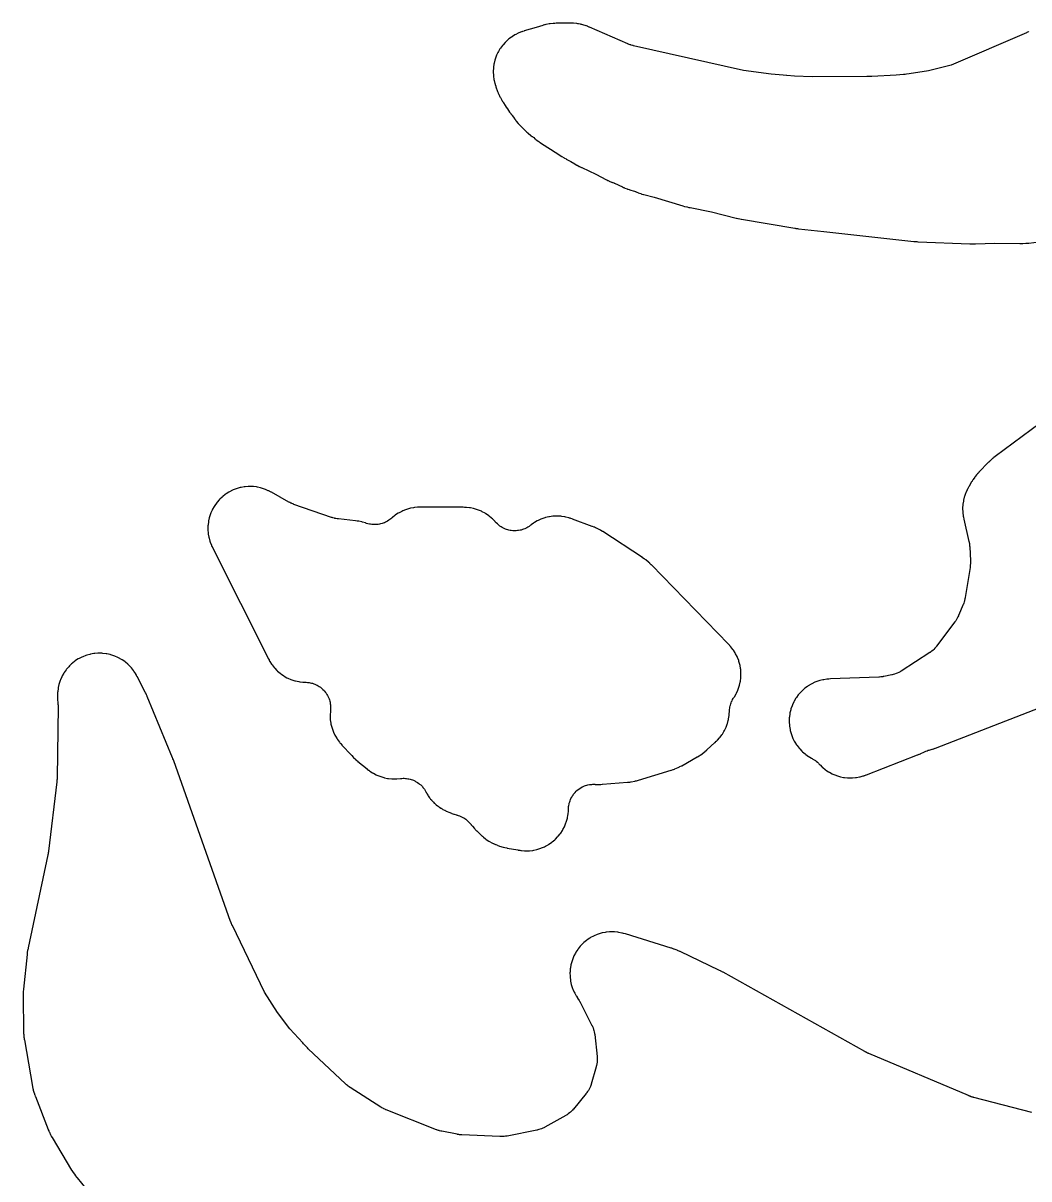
# Model space of a CAD drawing. Header units: millimetres. Extents: x 0 to 300, y 0 to 300.
# Drawn here: x 91.1 to 150.8, y 78.8 to 147.6 of the extents above; entities that cross this region are included whole.
import ezdxf

# ---------------------------------------------------------------- set-up
doc = ezdxf.new("R2010")
doc.units = ezdxf.units.MM
doc.layers.add('CUT', color=7, linetype='CONTINUOUS')

msp = doc.modelspace()

# ---------------------------------------------------------------- linework, layer by layer
at = {"layer": 'CUT'}
for points in [[(150.844, 147.0601), (150.8186, 147.047), (150.7611, 147.0184), (150.7267, 147.0022), (150.7129, 146.9961), (150.7042, 146.9922), (146.2246, 145.0545), (144.8785, 144.7318), (143.7178, 144.5381), (143.5741, 144.5234), (143.4832, 144.5142), (143.3861, 144.5043), (142.9589, 144.4607), (141.4988, 144.3898), (141.4205, 144.3893), (141.2887, 144.3885), (141.2071, 144.3881), (137.966, 144.3686), (136.9091, 144.404), (136.4507, 144.445), (136.4372, 144.4462), (136.2308, 144.4646), (135.5237, 144.5278), (133.8745, 144.7444), (127.3419, 146.2145), (127.3316, 146.2169), (127.3153, 146.2207), (127.2743, 146.2315), (127.2056, 146.2513), (127.1752, 146.2606), (127.173, 146.2613), (127.143, 146.2717), (127.0895, 146.2913), (127.0776, 146.2957), (127.039, 146.311), (127.0239, 146.3174), (127.0144, 146.3215), (124.7319, 147.3193), (124.7174, 147.3254), (124.6225, 147.364), (124.6078, 147.3697), (124.5502, 147.3914), (124.5204, 147.4017), (124.3279, 147.4627), (124.2669, 147.4786), (124.232, 147.4858), (124.2287, 147.4866), (124.1842, 147.4955), (124.0717, 147.5186), (124.0632, 147.5198), (124.0322, 147.5261), (123.9695, 147.5353), (123.7671, 147.554), (123.7355, 147.5561), (123.6736, 147.5586), (123.6577, 147.559), (123.5547, 147.5604), (123.5388, 147.5604), (122.7644, 147.5502), (122.7505, 147.5498), (122.6599, 147.5465), (122.646, 147.5459), (122.5916, 147.5426), (122.5639, 147.5403), (122.3861, 147.5214), (122.331, 147.5129), (122.1558, 147.4775), (122.1286, 147.4714), (122.0758, 147.4581), (122.0623, 147.4546), (121.975, 147.4305), (121.9616, 147.4267), (121.9544, 147.4245), (121.5556, 147.3046), (120.8512, 147.0928), (120.8392, 147.0891), (120.7615, 147.064), (120.7496, 147.06), (120.7032, 147.0439), (120.6797, 147.0351), (120.5299, 146.9761), (120.484, 146.9557), (120.3407, 146.8848), (120.2948, 146.8595), (120.1445, 146.768), (120.1215, 146.7533), (120.1103, 146.7458), (120.0863, 146.7288), (119.9355, 146.6162), (119.8902, 146.5788), (119.753, 146.4537), (119.7115, 146.4121), (119.5872, 146.2742), (119.55, 146.2287), (119.4398, 146.0793), (119.4073, 146.0304), (119.3121, 145.8709), (119.2845, 145.8191), (119.2055, 145.6511), (119.1831, 145.5968), (119.1208, 145.4219), (119.1038, 145.3657), (119.0589, 145.1855), (119.0475, 145.1279), (119.0205, 144.9442), (119.0148, 144.8857), (119.0058, 144.7003), (119.0059, 144.6415), (119.0151, 144.4561), (119.0208, 144.3976), (119.0481, 144.214), (119.0596, 144.1564), (119.1054, 143.9738), (119.1132, 143.9455), (119.1298, 143.8906), (119.1343, 143.8766), (119.1468, 143.8387), (119.1481, 143.834), (119.1518, 143.8234), (119.1642, 143.7859), (119.169, 143.772), (119.2649, 143.5038), (119.2694, 143.4915), (119.2998, 143.412), (119.3046, 143.3998), (119.324, 143.3524), (119.3344, 143.3284), (119.4045, 143.1758), (119.4284, 143.1292), (119.5116, 142.9833), (119.525, 142.9609), (119.5523, 142.9175), (119.5594, 142.9065), (119.6063, 142.8355), (119.6136, 142.8246), (119.72, 142.671), (119.7219, 142.6674), (119.7797, 142.5654), (119.7888, 142.5499), (119.8253, 142.4898), (119.8449, 142.4595), (119.9783, 142.267), (119.9997, 142.238), (120.0431, 142.1827), (120.0544, 142.1687), (120.1295, 142.0788), (120.131, 142.0771), (120.2626, 141.8869), (120.2704, 141.8759), (120.3219, 141.805), (120.3299, 141.7942), (120.3618, 141.7523), (120.3786, 141.7312), (120.4908, 141.5967), (120.5085, 141.5763), (120.5441, 141.5375), (120.5533, 141.5276), (120.6138, 141.4643), (120.6232, 141.4546), (120.9108, 141.1669), (120.9225, 141.1555), (120.9991, 141.0829), (121.0111, 141.0719), (121.0583, 141.0295), (121.083, 141.0085), (121.2475, 140.8762), (121.2697, 140.8593), (121.312, 140.8253), (121.332, 140.8099), (121.3715, 140.7808), (121.3817, 140.7734), (121.4129, 140.7514), (121.4829, 140.6905), (121.4938, 140.6812), (121.5369, 140.6455), (121.5593, 140.6278), (121.708, 140.516), (121.7313, 140.4993), (121.7775, 140.4679), (121.7895, 140.46), (121.8677, 140.4095), (121.8798, 140.4019), (122.4149, 140.0743), (122.9658, 139.7028), (122.9806, 139.6932), (123.0776, 139.6318), (123.0926, 139.6226), (123.2166, 139.5492), (123.2319, 139.5404), (123.3324, 139.4849), (123.348, 139.4766), (123.6228, 139.335), (123.8585, 139.1908), (123.875, 139.181), (123.9832, 139.1195), (124, 139.1103), (124.0428, 139.0877), (124.121, 139.0443), (124.1377, 139.0355), (124.2468, 138.9794), (124.2638, 138.971), (125.1009, 138.5737), (125.7429, 138.2431), (125.7527, 138.2381), (125.8217, 138.2042), (125.8321, 138.1992), (125.8777, 138.1778), (125.8999, 138.168), (126.0395, 138.1093), (126.0613, 138.1007), (126.0992, 138.0865), (126.1096, 138.0827), (126.1812, 138.0573), (126.1929, 138.0533), (126.2084, 138.0482), (126.6817, 137.8236), (126.6912, 137.8192), (126.7578, 137.789), (126.7677, 137.7846), (126.8117, 137.7656), (126.8331, 137.7569), (126.9673, 137.705), (126.9881, 137.6973), (127.0246, 137.6848), (127.0345, 137.6815), (127.1031, 137.6591), (127.1143, 137.6556), (127.4015, 137.5683), (127.4462, 137.5483), (127.4579, 137.5432), (127.5347, 137.5107), (127.5465, 137.5059), (127.593, 137.4873), (127.6171, 137.4784), (127.7743, 137.4234), (127.7987, 137.4155), (127.8466, 137.401), (127.8589, 137.3974), (127.9392, 137.3751), (127.9515, 137.3717), (128.5666, 137.2143), (130.2696, 136.6968), (130.2841, 136.6926), (130.3788, 136.6664), (130.3934, 136.6625), (130.5131, 136.6327), (130.5278, 136.6292), (130.6237, 136.6078), (130.6385, 136.6047), (130.6599, 136.6005), (130.6887, 136.5939), (130.7071, 136.59), (131.9861, 136.3388), (133.4537, 135.9631), (133.4659, 135.9601), (133.5455, 135.9415), (133.5578, 135.9388), (133.6583, 135.9175), (133.6706, 135.915), (133.7509, 135.8997), (133.7633, 135.8975), (136.9361, 135.3635), (136.9442, 135.3622), (137.0004, 135.3535), (137.0091, 135.3522), (137.0794, 135.3424), (137.0879, 135.3413), (137.1436, 135.3343), (137.1527, 135.3333), (138.6483, 135.1699), (144.0118, 134.5831), (144.0211, 134.5822), (144.0857, 134.5761), (144.0956, 134.5753), (144.1762, 134.5691), (144.186, 134.5684), (144.2498, 134.5646), (144.2603, 134.564), (147.3404, 134.4316), (147.3535, 134.4312), (147.4392, 134.4294), (147.4523, 134.4293), (147.5599, 134.4294), (147.573, 134.4295), (147.6586, 134.4315), (147.6718, 134.432), (147.6719, 134.432), (148.8283, 134.4839), (150.3125, 134.4574), (150.3332, 134.4573), (150.4677, 134.4596), (150.4884, 134.4603), (150.657, 134.4689), (150.6777, 134.4703), (150.8118, 134.4818), (150.8324, 134.484), (152.02, 134.6274)], [(151.5234, 123.7817), (148.8397, 121.7976), (148.8298, 121.7901), (148.766, 121.7409), (148.7563, 121.7332), (148.7186, 121.7028), (148.6996, 121.6869), (148.5784, 121.5807), (148.5601, 121.564), (148.525, 121.5306), (148.5161, 121.522), (148.4589, 121.4653), (148.4502, 121.4564), (147.8692, 120.8559), (147.8607, 120.847), (147.8064, 120.7885), (147.7981, 120.7794), (147.7661, 120.7435), (147.7502, 120.7248), (147.6502, 120.603), (147.6207, 120.5638), (147.531, 120.4342), (147.5175, 120.4137), (147.4918, 120.3731), (147.4853, 120.3626), (147.444, 120.2943), (147.4378, 120.2837), (147.2664, 119.9866), (147.2596, 119.9744), (147.216, 119.8945), (147.2094, 119.8821), (147.1843, 119.8335), (147.172, 119.8083), (147.0972, 119.6451), (147.0763, 119.5932), (147.0179, 119.426), (147.0019, 119.3723), (146.9593, 119.2004), (146.9483, 119.1455), (146.922, 118.9704), (146.9162, 118.9147), (146.9062, 118.7379), (146.9057, 118.6819), (146.9123, 118.5049), (146.917, 118.4491), (146.9404, 118.2711), (146.9446, 118.2434), (146.9543, 118.1896), (146.9569, 118.1758), (146.9751, 118.0866), (146.978, 118.0729), (147.2802, 116.7459), (147.2823, 116.7364), (147.2856, 116.7212), (147.2931, 116.6828), (147.3042, 116.6177), (147.3087, 116.5886), (147.309, 116.5866), (147.3125, 116.5574), (147.3194, 116.4917), (147.3226, 116.4527), (147.3235, 116.4372), (147.3241, 116.4274), (147.3662, 115.5833), (147.3667, 115.5715), (147.3674, 115.553), (147.3679, 115.506), (147.3667, 115.4269), (147.3654, 115.3917), (147.3653, 115.3893), (147.3627, 115.3541), (147.3553, 115.2753), (147.3497, 115.2287), (147.347, 115.2103), (147.3452, 115.1987), (147.0605, 113.4211), (147.0582, 113.4077), (147.0545, 113.3864), (147.0435, 113.3331), (147.0221, 113.2436), (147.0117, 113.2041), (147.0109, 113.2014), (146.9987, 113.1624), (146.9693, 113.0753), (146.9503, 113.0241), (146.9422, 113.0042), (146.937, 112.9916), (146.6647, 112.3498), (146.6593, 112.3372), (146.6505, 112.3175), (146.6269, 112.2682), (146.5846, 112.1864), (146.565, 112.1504), (146.5636, 112.148), (146.5424, 112.113), (146.4928, 112.0353), (146.462, 111.9902), (146.4493, 111.9727), (146.4412, 111.9618), (145.3536, 110.5134), (145.3477, 110.5055), (145.3439, 110.5007), (145.3085, 110.4574), (145.2553, 110.3965), (145.1913, 110.3302), (145.1464, 110.2883), (145.0759, 110.229), (145.0115, 110.1802), (144.9659, 110.1477), (144.9608, 110.1444), (144.9525, 110.1389), (143.2508, 109.0352), (143.2418, 109.0294), (143.2362, 109.0259), (143.1838, 108.9952), (143.1066, 108.9534), (143.016, 108.9108), (142.9543, 108.8858), (142.8596, 108.8535), (142.7751, 108.8298), (142.716, 108.8154), (142.7096, 108.814), (142.6991, 108.8119), (142.2161, 108.7171), (142.2091, 108.7157), (142.1929, 108.7127), (142.1859, 108.7114), (142.1838, 108.711), (142.1563, 108.7065), (142.0922, 108.697), (142.0699, 108.6941), (142.0359, 108.6907), (141.9553, 108.6844), (141.9205, 108.6824), (139.0569, 108.5712), (139.042, 108.5705), (138.9451, 108.5643), (138.9302, 108.5631), (138.872, 108.558), (138.8422, 108.5546), (138.6522, 108.5281), (138.5935, 108.5169), (138.4096, 108.4722), (138.3522, 108.4552), (138.1737, 108.3925), (138.1184, 108.3698), (137.947, 108.2896), (137.8941, 108.2616), (137.7316, 108.1647), (137.6818, 108.1315), (137.5298, 108.0189), (137.4835, 107.981), (137.3435, 107.8538), (137.3012, 107.8114), (137.1745, 107.6709), (137.1367, 107.6245), (137.0246, 107.4721), (136.9916, 107.4222), (136.8953, 107.2593), (136.8674, 107.2064), (136.7878, 107.0348), (136.7654, 106.9793), (136.7032, 106.8006), (136.6864, 106.7432), (136.6424, 106.5592), (136.6314, 106.5003), (136.6059, 106.3129), (136.6008, 106.2533), (136.5941, 106.0642), (136.595, 106.0043), (136.6072, 105.8155), (136.614, 105.7561), (136.6449, 105.5694), (136.6576, 105.511), (136.707, 105.3283), (136.7255, 105.2714), (136.7928, 105.0946), (136.8169, 105.0398), (136.9015, 104.8706), (136.9309, 104.8185), (137.0319, 104.6585), (137.0664, 104.6096), (137.1828, 104.4605), (137.222, 104.4152), (137.3527, 104.2785), (137.3962, 104.2373), (137.5399, 104.1143), (137.5873, 104.0777), (137.7447, 103.9681), (137.7696, 103.9516), (137.8192, 103.9206), (137.832, 103.9129), (137.9158, 103.8634), (137.9287, 103.856), (137.9666, 103.8349), (138.0061, 103.8115), (138.0775, 103.7668), (138.1528, 103.714), (138.2011, 103.6764), (138.2707, 103.6163), (138.3315, 103.558), (138.3639, 103.5254), (138.4119, 103.4744), (138.4306, 103.4555), (138.5538, 103.3357), (138.5951, 103.2992), (138.7372, 103.1845), (138.7833, 103.1508), (138.9341, 103.0512), (138.9833, 103.022), (139.1429, 102.9372), (139.1946, 102.9129), (139.3616, 102.8436), (139.4154, 102.8243), (139.5881, 102.7713), (139.6435, 102.7571), (139.8206, 102.7208), (139.8771, 102.712), (140.0568, 102.6927), (140.1138, 102.6893), (140.2945, 102.6872), (140.3517, 102.6892), (140.5318, 102.7043), (140.5884, 102.7118), (140.7663, 102.744), (140.822, 102.7568), (140.9984, 102.8064), (141.0257, 102.8148), (141.0787, 102.8325), (141.0922, 102.8371), (141.1796, 102.8686), (141.193, 102.8736), (144.2302, 104.0499), (144.2438, 104.0553), (144.3313, 104.0917), (144.3447, 104.0974), (144.3967, 104.1206), (144.4231, 104.133), (144.5955, 104.2199), (144.6352, 104.2387), (144.7086, 104.2713), (144.7904, 104.303), (144.8666, 104.3283), (144.9086, 104.3411), (145.0917, 104.3921), (145.1197, 104.4006), (145.1741, 104.4187), (145.1879, 104.4235), (145.2776, 104.4557), (145.2914, 104.4608), (153.9138, 107.8001)], [(151.0207, 82.7886), (147.5759, 83.6865), (147.5602, 83.6907), (147.5236, 83.701), (147.508, 83.7055), (147.489, 83.7112), (147.4734, 83.716), (147.4372, 83.7276), (147.4218, 83.7327), (147.397, 83.7411), (147.3816, 83.7465), (147.3459, 83.7593), (147.3306, 83.765), (147.312, 83.772), (147.2969, 83.778), (147.2616, 83.7921), (147.2466, 83.7983), (141.3334, 86.2962), (141.3219, 86.3012), (141.2953, 86.3128), (141.2839, 86.3179), (141.2701, 86.3242), (141.2588, 86.3295), (141.2325, 86.3419), (141.2212, 86.3473), (141.2032, 86.3561), (141.192, 86.3617), (141.1661, 86.3748), (141.155, 86.3806), (141.1415, 86.3876), (141.1305, 86.3935), (141.105, 86.4073), (141.094, 86.4133), (132.6685, 91.1317), (132.6606, 91.1361), (132.6053, 91.1659), (132.5968, 91.1704), (132.5273, 91.2065), (132.5189, 91.2108), (132.4636, 91.2385), (132.4545, 91.2429), (130.1079, 92.3666), (130.0878, 92.3758), (129.9563, 92.4329), (129.9359, 92.4414), (129.7684, 92.5069), (129.7477, 92.5146), (129.6124, 92.5619), (129.5914, 92.5688), (126.8615, 93.4116), (126.8472, 93.4158), (126.7539, 93.4421), (126.7395, 93.4459), (126.6831, 93.4603), (126.6541, 93.467), (126.4668, 93.5049), (126.4079, 93.5139), (126.2204, 93.5328), (126.1609, 93.5358), (125.9725, 93.5361), (125.9129, 93.5332), (125.7254, 93.5147), (125.6664, 93.506), (125.4817, 93.469), (125.4239, 93.4544), (125.2437, 93.3993), (125.1876, 93.379), (125.0138, 93.3063), (124.96, 93.2806), (124.7942, 93.191), (124.7433, 93.1601), (124.5872, 93.0544), (124.5396, 93.0186), (124.3948, 92.898), (124.3509, 92.8577), (124.2188, 92.7233), (124.1792, 92.6788), (124.061, 92.532), (124.026, 92.4837), (123.923, 92.3259), (123.893, 92.2745), (123.8062, 92.1072), (123.7814, 92.053), (123.7116, 91.878), (123.6923, 91.8216), (123.6402, 91.6405), (123.6266, 91.5825), (123.5927, 91.3971), (123.5849, 91.338), (123.5696, 91.1502), (123.5677, 91.0906), (123.5711, 90.9022), (123.5752, 90.8428), (123.5973, 90.6556), (123.6072, 90.5968), (123.6477, 90.4128), (123.6634, 90.3553), (123.722, 90.1762), (123.7433, 90.1206), (123.8194, 89.9482), (123.8462, 89.8949), (123.9403, 89.7286), (123.9556, 89.7031), (124.0089, 89.619), (124.01, 89.6172), (124.018, 89.6047), (124.0192, 89.6027), (124.0579, 89.5427), (124.0754, 89.5144), (124.1132, 89.4506), (124.1346, 89.4125), (124.141, 89.4005), (124.1458, 89.3912), (124.8733, 87.977), (124.878, 87.9677), (124.8808, 87.962), (124.9055, 87.9084), (124.9384, 87.8299), (124.9712, 87.7386), (124.9897, 87.6766), (125.0124, 87.5823), (125.0278, 87.4986), (125.0366, 87.4403), (125.0373, 87.4339), (125.0385, 87.4235), (125.1763, 86.1155), (125.1774, 86.1047), (125.178, 86.0981), (125.1816, 86.0367), (125.1838, 85.9481), (125.1806, 85.847), (125.1747, 85.7799), (125.1602, 85.6798), (125.1426, 85.593), (125.1283, 85.5332), (125.1266, 85.5268), (125.1236, 85.5163), (124.8256, 84.4825), (124.8224, 84.4715), (124.8185, 84.4588), (124.8022, 84.4097), (124.7782, 84.3442), (124.7472, 84.27), (124.7244, 84.2216), (124.6869, 84.1505), (124.6599, 84.1043), (124.6162, 84.0368), (124.5757, 83.9799), (124.5445, 83.9387), (124.5362, 83.9283), (124.529, 83.9194), (123.7696, 82.9977), (123.7629, 82.9897), (123.7587, 82.9848), (123.7192, 82.9409), (123.6601, 82.8795), (123.5889, 82.8132), (123.5393, 82.7716), (123.4614, 82.7134), (123.3905, 82.6661), (123.3403, 82.635), (123.3347, 82.6318), (123.3257, 82.6266), (122.0782, 81.9273), (122.0679, 81.9216), (122.0516, 81.9127), (122.0096, 81.8913), (121.955, 81.8653), (121.8791, 81.8332), (121.8028, 81.805), (121.7242, 81.78), (121.6659, 81.7644), (121.62, 81.7533), (121.6018, 81.7495), (121.5903, 81.7471), (119.8329, 81.3968), (119.8195, 81.3942), (119.7984, 81.3904), (119.7447, 81.3822), (119.6538, 81.3711), (119.6132, 81.3671), (119.6105, 81.3669), (119.5698, 81.3647), (119.4782, 81.3619), (119.4239, 81.3618), (119.4025, 81.3625), (119.3889, 81.363), (117.1492, 81.4633), (117.1422, 81.4636), (117.1259, 81.4645), (117.1189, 81.4649), (117.1167, 81.465), (117.0893, 81.4671), (117.0253, 81.4729), (117.0032, 81.4753), (116.9696, 81.48), (116.8908, 81.4927), (116.8569, 81.4988), (115.9508, 81.6807), (115.9409, 81.6827), (115.9253, 81.686), (115.8863, 81.6952), (115.8211, 81.7121), (115.7922, 81.7202), (115.7902, 81.7208), (115.7615, 81.7297), (115.6975, 81.751), (115.6599, 81.7644), (115.6451, 81.7701), (115.6358, 81.7737), (112.6382, 82.9572), (112.6282, 82.9612), (112.6124, 82.9677), (112.5729, 82.9849), (112.507, 83.0157), (112.4779, 83.0298), (112.4759, 83.0309), (112.4474, 83.0461), (112.3838, 83.0814), (112.3467, 83.1033), (112.3322, 83.1123), (112.323, 83.118), (110.5014, 84.2797), (110.4925, 84.2854), (110.4786, 84.2945), (110.4439, 84.3183), (110.3864, 84.3599), (110.3612, 84.3789), (110.3594, 84.3802), (110.3348, 84.4001), (110.2804, 84.4456), (110.2487, 84.4733), (110.2365, 84.4846), (110.2287, 84.4918), (108.0073, 86.5809), (107.96, 86.6326), (107.7273, 86.8867), (107.6821, 86.9361), (106.9198, 87.7689), (106.1928, 88.7366), (105.4198, 89.9498), (103.5016, 93.9072), (103.4962, 93.9185), (103.4839, 93.945), (103.4787, 93.9563), (103.4724, 93.9702), (103.4673, 93.9817), (103.4557, 94.0084), (103.4508, 94.0199), (103.4431, 94.0385), (103.4383, 94.0501), (103.4274, 94.0772), (103.4229, 94.0888), (103.4174, 94.103), (103.413, 94.1147), (103.4028, 94.1421), (103.3986, 94.1538), (100.0183, 103.7034), (100.0158, 103.7104), (99.9979, 103.7591), (99.9951, 103.7666), (99.9719, 103.8271), (99.969, 103.8344), (99.9501, 103.8819), (99.947, 103.8896), (98.4358, 107.5344), (98.431, 107.5455), (98.3994, 107.6176), (98.3945, 107.6287), (98.353, 107.7183), (98.3478, 107.7293), (98.3133, 107.8), (98.3079, 107.8108), (97.8578, 108.6887), (97.8509, 108.7017), (97.8053, 108.7855), (97.7982, 108.7983), (97.7695, 108.848), (97.7542, 108.8731), (97.6524, 109.0313), (97.6183, 109.0791), (97.5031, 109.2246), (97.4644, 109.2688), (97.3356, 109.4024), (97.2928, 109.4426), (97.1515, 109.563), (97.105, 109.5988), (96.9526, 109.7047), (96.9028, 109.7359), (96.7408, 109.8264), (96.6882, 109.8525), (96.5181, 109.9268), (96.4632, 109.9477), (96.2866, 110.005), (96.23, 110.0203), (96.0487, 110.0601), (95.9908, 110.0699), (95.8065, 110.0918), (95.7479, 110.0958), (95.5623, 110.0996), (95.5036, 110.0979), (95.3186, 110.0835), (95.2603, 110.0761), (95.0776, 110.0436), (95.0203, 110.0306), (94.8416, 109.9804), (94.7859, 109.9618), (94.613, 109.8945), (94.5594, 109.8705), (94.3938, 109.7866), (94.3428, 109.7575), (94.1863, 109.6578), (94.1383, 109.6239), (93.9923, 109.5093), (93.9479, 109.4709), (93.8137, 109.3426), (93.7733, 109.3), (93.6523, 109.1593), (93.6163, 109.1129), (93.5097, 108.961), (93.4783, 108.9113), (93.387, 108.7497), (93.3607, 108.6973), (93.2856, 108.5275), (93.2645, 108.4727), (93.2064, 108.2964), (93.1908, 108.2398), (93.1502, 108.0587), (93.1402, 108.0009), (93.1175, 107.8166), (93.1131, 107.7581), (93.1085, 107.57), (93.1085, 107.5406), (93.1099, 107.4833), (93.1104, 107.4686), (93.115, 107.3733), (93.1159, 107.3586), (93.1316, 107.1447), (93.1323, 107.135), (93.1337, 107.1124), (93.1342, 107.1027), (93.1348, 107.0909), (93.1353, 107.0812), (93.1362, 107.0586), (93.1366, 107.0489), (93.137, 107.0332), (93.1373, 107.0235), (93.1377, 107.0009), (93.1378, 106.9912), (93.1379, 106.9793), (93.138, 106.9696), (93.1379, 106.947), (93.1378, 106.9373), (93.0823, 102.7058), (93.0821, 102.6938), (93.0814, 102.6659), (93.081, 102.6539), (93.0804, 102.6393), (93.0798, 102.6273), (93.0784, 102.5994), (93.0776, 102.5874), (93.0764, 102.5681), (93.0755, 102.5562), (93.0733, 102.5283), (93.0722, 102.5164), (93.0709, 102.5018), (93.0697, 102.4899), (93.0667, 102.4621), (93.0654, 102.4502), (92.5703, 98.3309), (92.569, 98.3208), (92.5659, 98.2975), (92.5645, 98.2875), (92.5628, 98.2753), (92.5613, 98.2653), (92.5577, 98.242), (92.5561, 98.232), (92.5534, 98.2159), (92.5517, 98.2059), (92.5476, 98.1827), (92.5458, 98.1728), (92.5435, 98.1607), (92.5416, 98.1508), (92.5369, 98.1277), (92.5349, 98.1178), (91.3577, 92.5789), (91.3546, 92.5632), (91.3356, 92.4604), (91.3329, 92.4446), (91.3126, 92.3151), (91.3103, 92.2992), (91.2969, 92.1956), (91.295, 92.1796), (91.0836, 90.1194), (91.0821, 90.1024), (91.0739, 89.9912), (91.0729, 89.9741), (91.0666, 89.8344), (91.0661, 89.8172), (91.0642, 89.7058), (91.0642, 89.6886), (91.0891, 87.6251), (91.0894, 87.613), (91.0919, 87.534), (91.0925, 87.5218), (91.095, 87.4744), (91.0967, 87.4501), (91.1114, 87.2928), (91.1142, 87.2686), (91.1205, 87.2215), (91.1223, 87.2095), (91.1344, 87.1314), (91.1364, 87.1194), (91.6254, 84.3405), (91.6282, 84.3259), (91.6472, 84.2316), (91.6503, 84.2171), (91.6631, 84.1607), (91.6704, 84.1319), (91.7223, 83.9466), (91.731, 83.9183), (91.7493, 83.8634), (91.7542, 83.8494), (91.787, 83.7589), (91.7922, 83.745), (92.5568, 81.7839), (92.5614, 81.7724), (92.5924, 81.6976), (92.5972, 81.6862), (92.6168, 81.6416), (92.6272, 81.619), (92.6983, 81.4737), (92.7097, 81.4516), (92.7328, 81.4088), (92.7389, 81.3979), (92.7789, 81.3276), (92.7851, 81.3168), (93.9488, 79.3655), (93.9604, 79.3468), (94.0383, 79.2265), (94.0506, 79.2083), (94.1537, 79.0611), (94.1667, 79.0433), (94.2531, 78.9291), (94.2668, 78.9117), (95.823, 77.0058)]]:
    msp.add_lwpolyline(points, dxfattribs=at)
msp.add_lwpolyline([(102.1023, 116.9993), (102.1152, 116.942), (102.1648, 116.7628), (102.1832, 116.707), (102.251, 116.5312), (102.2622, 116.5041), (102.2855, 116.4516), (102.2916, 116.4382), (102.3324, 116.3518), (102.3389, 116.3386), (105.6283, 109.799), (105.6351, 109.7859), (105.6805, 109.7011), (105.6876, 109.6881), (105.7161, 109.6378), (105.7313, 109.6124), (105.8328, 109.4522), (105.8669, 109.4038), (105.9821, 109.2564), (106.0208, 109.2116), (106.15, 109.0763), (106.1929, 109.0356), (106.3348, 108.9136), (106.3815, 108.8773), (106.5347, 108.7699), (106.5848, 108.7384), (106.7478, 108.6466), (106.8008, 108.6201), (106.972, 108.5449), (107.0273, 108.5238), (107.2052, 108.4657), (107.2623, 108.4502), (107.445, 108.4099), (107.5034, 108.4001), (107.6891, 108.3781), (107.7482, 108.374), (107.847, 108.3721), (107.891, 108.3701), (107.9715, 108.3646), (108.059, 108.3543), (108.1169, 108.3446), (108.203, 108.3258), (108.2596, 108.3105), (108.3434, 108.2833), (108.3983, 108.2625), (108.4791, 108.2273), (108.5316, 108.2012), (108.6086, 108.1583), (108.6583, 108.1272), (108.7307, 108.0769), (108.7772, 108.0411), (108.8443, 107.984), (108.8871, 107.9439), (108.9483, 107.8805), (108.9869, 107.8363), (109.0416, 107.7672), (109.0757, 107.7195), (109.1234, 107.6454), (109.1527, 107.5946), (109.1929, 107.5162), (109.2171, 107.4627), (109.2494, 107.3807), (109.2683, 107.3252), (109.2924, 107.2404), (109.3057, 107.1833), (109.3215, 107.0966), (109.3292, 107.0384), (109.3364, 106.9506), (109.3383, 106.892), (109.3369, 106.8039), (109.3317, 106.7233), (109.3277, 106.6794), (109.3267, 106.6702), (109.324, 106.64), (109.3117, 106.4459), (109.3109, 106.3853), (109.3181, 106.1936), (109.3235, 106.1332), (109.35, 105.9432), (109.3615, 105.8836), (109.4071, 105.6973), (109.4245, 105.6392), (109.4886, 105.4585), (109.5118, 105.4024), (109.5939, 105.2291), (109.6226, 105.1756), (109.7218, 105.0115), (109.7558, 104.9612), (109.8727, 104.8058), (109.8915, 104.782), (109.9295, 104.7365), (109.9393, 104.725), (110.0044, 104.6509), (110.0146, 104.6396), (110.5775, 104.0303), (110.5922, 104.015), (110.6895, 103.9169), (110.7048, 103.902), (110.8311, 103.7834), (110.8469, 103.7691), (110.9509, 103.6781), (110.9672, 103.6644), (111.5085, 103.2239), (111.5198, 103.2149), (111.5945, 103.1571), (111.6061, 103.1483), (111.6517, 103.1147), (111.6755, 103.098), (111.8306, 102.9951), (111.8805, 102.9653), (112.0425, 102.879), (112.095, 102.8542), (112.2646, 102.7839), (112.3193, 102.7643), (112.4949, 102.7108), (112.5512, 102.6966), (112.7312, 102.6603), (112.7886, 102.6516), (112.9713, 102.6329), (113.0293, 102.6298), (113.2129, 102.6288), (113.2709, 102.6313), (113.491, 102.6515), (113.5694, 102.6587), (113.6547, 102.6626), (113.7116, 102.6624), (113.7968, 102.6582), (113.8534, 102.6527), (113.9379, 102.6403), (113.9937, 102.6295), (114.0766, 102.6092), (114.1311, 102.5931), (114.2117, 102.5651), (114.2645, 102.5439), (114.3421, 102.5083), (114.3926, 102.4822), (114.4665, 102.4395), (114.5143, 102.4087), (114.5838, 102.3592), (114.6284, 102.324), (114.6929, 102.2681), (114.7341, 102.2289), (114.793, 102.1671), (114.8302, 102.1242), (114.883, 102.0571), (114.916, 102.0108), (114.9622, 101.939), (114.99, 101.891), (114.9956, 101.8787), (115.0221, 101.8275), (115.0508, 101.7779), (115.0546, 101.7705), (115.0846, 101.7189), (115.0877, 101.7141), (115.1134, 101.6697), (115.1447, 101.6213), (115.1818, 101.5694), (115.1875, 101.5606), (115.2225, 101.5122), (115.2243, 101.51), (115.2508, 101.473), (115.2865, 101.4278), (115.3329, 101.3747), (115.3407, 101.365), (115.3799, 101.3208), (115.4063, 101.2905), (115.4463, 101.2489), (115.5025, 101.1957), (115.5125, 101.1855), (115.545, 101.1556), (115.5787, 101.1236), (115.6225, 101.0861), (115.6893, 101.0341), (115.7013, 101.0241), (115.7288, 101.0033), (115.7663, 100.9741), (115.8135, 100.9409), (115.8913, 100.8916), (115.9052, 100.8822), (115.9285, 100.868), (115.9674, 100.8433), (116.0175, 100.8148), (116.107, 100.7695), (116.1222, 100.7612), (116.1413, 100.7521), (116.1824, 100.7313), (116.2084, 100.7189), (116.2598, 100.6958), (116.273, 100.6901), (116.3594, 100.6539), (116.3728, 100.6485), (116.53, 100.5869), (116.548, 100.5803), (116.6653, 100.5386), (116.6834, 100.5325), (116.8321, 100.485), (116.8505, 100.4795), (116.8768, 100.472), (116.9179, 100.4592), (116.9927, 100.434), (117.0728, 100.4027), (117.1251, 100.3793), (117.2019, 100.3404), (117.2517, 100.3121), (117.3245, 100.2661), (117.3714, 100.2332), (117.4394, 100.1804), (117.4829, 100.1432), (117.5456, 100.0842), (117.5853, 100.0429), (117.6421, 99.9782), (117.6879, 99.9205), (117.7011, 99.903), (117.7129, 99.887), (117.7135, 99.8862), (117.7226, 99.8745), (117.7364, 99.8553), (117.7705, 99.8123), (117.8858, 99.6795), (117.9043, 99.6592), (117.9413, 99.6204), (117.9509, 99.6105), (118.0139, 99.5474), (118.0237, 99.5378), (118.0297, 99.532), (118.2768, 99.2953), (118.2865, 99.2862), (118.3501, 99.2279), (118.36, 99.219), (118.3991, 99.1848), (118.4194, 99.1677), (118.5524, 99.0612), (118.5953, 99.0298), (118.7353, 98.9368), (118.7808, 98.9094), (118.9304, 98.828), (118.9541, 98.8158), (119.0007, 98.793), (119.0127, 98.7873), (119.0912, 98.7512), (119.1033, 98.7458), (119.1456, 98.7274), (119.1614, 98.7208), (119.2648, 98.6794), (119.2808, 98.6733), (119.3435, 98.6502), (119.376, 98.6393), (119.5889, 98.5745), (119.6219, 98.5655), (119.6869, 98.5497), (119.7036, 98.5459), (119.8125, 98.5227), (119.8293, 98.5194), (120.4685, 98.4024), (120.483, 98.3999), (120.5773, 98.385), (120.5918, 98.3829), (120.6487, 98.3753), (120.6779, 98.3722), (120.8655, 98.3565), (120.9242, 98.3545), (121.1099, 98.3573), (121.1685, 98.361), (121.353, 98.3819), (121.411, 98.3913), (121.5926, 98.4302), (121.6494, 98.4452), (121.8263, 98.5016), (121.8813, 98.5222), (122.0519, 98.5956), (122.1046, 98.6215), (122.2672, 98.7112), (122.3172, 98.7421), (122.4702, 98.8473), (122.5169, 98.8829), (122.6589, 99.0026), (122.7019, 99.0426), (122.8315, 99.1756), (122.8704, 99.2196), (122.9864, 99.3646), (123.0208, 99.4122), (123.122, 99.5679), (123.1516, 99.6187), (123.2372, 99.7835), (123.2616, 99.8369), (123.3307, 100.0093), (123.3498, 100.0648), (123.4016, 100.2431), (123.4152, 100.3003), (123.4494, 100.4828), (123.4573, 100.541), (123.4735, 100.726), (123.4736, 100.7268), (123.4758, 100.7709), (123.4759, 100.7804), (123.476, 100.782), (123.4765, 100.816), (123.4796, 100.8971), (123.4873, 100.9855), (123.4954, 101.0439), (123.5118, 101.1311), (123.5256, 101.1885), (123.5505, 101.2736), (123.5698, 101.3293), (123.603, 101.4115), (123.6277, 101.4651), (123.6688, 101.5437), (123.6987, 101.5946), (123.7474, 101.6687), (123.7821, 101.7164), (123.8378, 101.7854), (123.8771, 101.8295), (123.9393, 101.8927), (123.9827, 101.9326), (124.0509, 101.9894), (124.098, 102.0249), (124.1714, 102.0747), (124.2218, 102.1053), (124.2997, 102.1477), (124.3529, 102.1732), (124.4346, 102.2077), (124.4901, 102.2279), (124.5748, 102.2541), (124.6319, 102.2688), (124.7188, 102.2865), (124.7772, 102.2955), (124.8653, 102.3046), (124.9243, 102.3078), (125.0129, 102.3082), (125.0701, 102.3057), (125.0739, 102.3055), (125.1186, 102.3038), (125.1372, 102.3034), (125.3099, 102.3021), (125.3359, 102.3025), (125.3867, 102.3043), (125.3997, 102.3049), (125.4841, 102.3098), (125.4971, 102.3107), (126.9804, 102.4288), (126.9967, 102.4303), (127.102, 102.4416), (127.1182, 102.4436), (127.1813, 102.4521), (127.2135, 102.4573), (127.4215, 102.4969), (127.4534, 102.5039), (127.5152, 102.5192), (127.5309, 102.5233), (127.6331, 102.5515), (127.6488, 102.5561), (129.5861, 103.1488), (129.6015, 103.1537), (129.7012, 103.1872), (129.7164, 103.1925), (129.7757, 103.2142), (129.8057, 103.2261), (129.9988, 103.3088), (130.0282, 103.3223), (130.0848, 103.3503), (130.0992, 103.3576), (130.1921, 103.4067), (130.2063, 103.4144), (131.1304, 103.9344), (131.1452, 103.9429), (131.2403, 104.0001), (131.2548, 104.0091), (131.3109, 104.045), (131.3391, 104.0642), (131.5188, 104.1943), (131.5459, 104.2151), (131.5976, 104.2571), (131.6107, 104.2681), (131.6947, 104.3406), (131.7075, 104.3519), (132.1865, 104.7895), (132.1968, 104.7991), (132.2627, 104.8622), (132.2728, 104.8721), (132.3115, 104.9109), (132.3309, 104.9313), (132.4519, 105.0647), (132.4877, 105.108), (132.5942, 105.2502), (132.6258, 105.2966), (132.7186, 105.4481), (132.7457, 105.4974), (132.8239, 105.6569), (132.8462, 105.7084), (132.9092, 105.8746), (132.9266, 105.928), (132.9737, 106.0993), (132.9861, 106.1541), (133.017, 106.329), (133.0242, 106.3847), (133.0388, 106.5643), (133.0404, 106.5923), (133.0419, 106.6363), (133.0442, 106.677), (133.0501, 106.7514), (133.0603, 106.8322), (133.0695, 106.8856), (133.0869, 106.9652), (133.1008, 107.0176), (133.1254, 107.0952), (133.144, 107.1461), (133.1755, 107.2212), (133.1986, 107.2703), (133.2367, 107.3422), (133.2746, 107.4065), (133.2961, 107.4411), (133.326, 107.4872), (133.3418, 107.5128), (133.4387, 107.6791), (133.4663, 107.7324), (133.5446, 107.9045), (133.5667, 107.9602), (133.6276, 108.1395), (133.644, 108.1971), (133.6867, 108.3815), (133.6973, 108.4405), (133.7214, 108.6283), (133.7261, 108.688), (133.7313, 108.8773), (133.73, 108.9372), (133.7164, 109.126), (133.7091, 109.1855), (133.6767, 109.372), (133.6635, 109.4305), (133.6127, 109.6129), (133.5937, 109.6697), (133.525, 109.8461), (133.5004, 109.9008), (133.4144, 110.0694), (133.3846, 110.1214), (133.2822, 110.2806), (133.2473, 110.3293), (133.1279, 110.4797), (133.1087, 110.5027), (133.0701, 110.5466), (133.0601, 110.5577), (132.994, 110.6292), (132.9837, 110.6401), (128.4066, 115.3495), (128.3949, 115.3613), (128.3176, 115.4365), (128.3055, 115.4479), (128.2579, 115.4918), (128.2328, 115.5136), (128.0664, 115.6507), (128.0402, 115.6711), (127.988, 115.7094), (127.9745, 115.7191), (127.8858, 115.7805), (127.872, 115.7898), (125.515, 117.3283), (125.5008, 117.3373), (125.4076, 117.3945), (125.3932, 117.4031), (125.3363, 117.4358), (125.3067, 117.4517), (125.1116, 117.5499), (125.0811, 117.5642), (125.021, 117.5903), (125.0055, 117.5968), (124.904, 117.6376), (124.8884, 117.6436), (123.7091, 118.0795), (123.6953, 118.0844), (123.6053, 118.1152), (123.5914, 118.1198), (123.5369, 118.137), (123.5088, 118.1451), (123.3273, 118.1927), (123.27, 118.2048), (123.0873, 118.234), (123.0291, 118.2405), (122.8444, 118.2518), (122.7858, 118.2525), (122.6009, 118.2458), (122.5426, 118.2408), (122.3592, 118.2161), (122.3016, 118.2055), (122.1215, 118.163), (122.0652, 118.1468), (121.8901, 118.087), (121.8357, 118.0654), (121.6673, 117.9888), (121.6152, 117.962), (121.455, 117.8694), (121.4058, 117.8376), (121.2533, 117.7283), (121.241, 117.7192), (121.1983, 117.687), (121.1334, 117.6404), (121.0598, 117.5929), (121.0093, 117.5637), (120.9315, 117.5236), (120.8784, 117.4994), (120.797, 117.467), (120.7418, 117.4481), (120.6577, 117.4238), (120.6009, 117.4104), (120.5148, 117.3944), (120.457, 117.3865), (120.3697, 117.379), (120.3115, 117.3768), (120.2239, 117.3777), (120.1657, 117.3812), (120.0786, 117.3907), (120.021, 117.3998), (119.9352, 117.4177), (119.8788, 117.4324), (119.7952, 117.4585), (119.7404, 117.4786), (119.6598, 117.5128), (119.6072, 117.5381), (119.5303, 117.5799), (119.4805, 117.6102), (119.4079, 117.6593), (119.3613, 117.6944), (119.2939, 117.7503), (119.2509, 117.7897), (119.1892, 117.8519), (119.1288, 117.9191), (119.1132, 117.9369), (119.088, 117.9639), (118.956, 118.0969), (118.9125, 118.1367), (118.769, 118.2554), (118.7218, 118.2906), (118.5673, 118.3947), (118.5168, 118.4252), (118.3529, 118.5135), (118.2997, 118.5389), (118.1279, 118.6108), (118.0725, 118.6309), (117.8944, 118.6855), (117.8373, 118.7001), (117.6547, 118.737), (117.5965, 118.7459), (117.4086, 118.765), (117.3792, 118.7673), (117.3218, 118.7703), (117.307, 118.7709), (117.2113, 118.7735), (117.1966, 118.7738), (114.7162, 118.7819), (114.7017, 118.7818), (114.6071, 118.7798), (114.5925, 118.7793), (114.5357, 118.7767), (114.5067, 118.7747), (114.321, 118.7572), (114.2633, 118.749), (114.0827, 118.7141), (114.0261, 118.7003), (113.8497, 118.648), (113.7947, 118.6288), (113.6242, 118.5597), (113.5713, 118.5353), (113.4083, 118.45), (113.3581, 118.4205), (113.2041, 118.3198), (113.1569, 118.2857), (113.0114, 118.1689), (112.9891, 118.1502), (112.9881, 118.1493), (112.947, 118.1147), (112.9471, 118.1147), (112.9315, 118.1017), (112.9271, 118.0978), (112.8558, 118.0411), (112.8065, 118.0058), (112.7299, 117.9566), (112.6773, 117.9265), (112.5961, 117.8853), (112.5408, 117.8607), (112.4558, 117.8279), (112.3982, 117.809), (112.3104, 117.785), (112.2512, 117.772), (112.1614, 117.7569), (112.1012, 117.75), (112.0104, 117.7441), (111.9498, 117.7433), (111.8588, 117.7466), (111.7984, 117.7519), (111.7082, 117.7644), (111.6487, 117.7758), (111.5602, 117.7973), (111.4803, 117.8212), (111.4298, 117.8376), (111.4112, 117.8437), (111.2403, 117.8954), (111.1862, 117.9091), (111.0112, 117.9448), (110.9838, 117.9497), (110.93, 117.9581), (110.9162, 117.9601), (110.8264, 117.9719), (110.8126, 117.9736), (109.8101, 118.0824), (109.7975, 118.0838), (109.7766, 118.0864), (109.7265, 118.094), (109.6421, 118.1092), (109.6049, 118.1167), (109.601, 118.1176), (109.5641, 118.1267), (109.4813, 118.149), (109.4328, 118.1635), (109.4128, 118.1701), (109.4008, 118.1742), (107.162, 118.9492), (107.1526, 118.9526), (107.1369, 118.9582), (107.0995, 118.9726), (107.0366, 118.9983), (107.009, 119.0102), (107.0061, 119.0115), (106.9789, 119.0243), (106.9179, 119.0542), (106.8823, 119.0726), (106.8677, 119.0806), (106.8589, 119.0855), (105.8223, 119.6673), (105.8094, 119.6743), (105.725, 119.7191), (105.7119, 119.7258), (105.6605, 119.7514), (105.6339, 119.7639), (105.4614, 119.8396), (105.4065, 119.8605), (105.2298, 119.9182), (105.1731, 119.9337), (104.9916, 119.9737), (104.9337, 119.9836), (104.7491, 120.0057), (104.6905, 120.0099), (104.5047, 120.0139), (104.4459, 120.0122), (104.2606, 119.998), (104.2023, 119.9907), (104.0193, 119.9584), (103.962, 119.9453), (103.783, 119.8953), (103.7272, 119.8767), (103.554, 119.8094), (103.5003, 119.7855), (103.3345, 119.7015), (103.2834, 119.6724), (103.1266, 119.5727), (103.0786, 119.5387), (102.9324, 119.4241), (102.8879, 119.3856), (102.7536, 119.2572), (102.7131, 119.2146), (102.5919, 119.0736), (102.5559, 119.0272), (102.4491, 118.8751), (102.4177, 118.8254), (102.3263, 118.6636), (102.2999, 118.6111), (102.2248, 118.4411), (102.2037, 118.3862), (102.1456, 118.2097), (102.13, 118.153), (102.0894, 117.9717), (102.0794, 117.9137), (102.0568, 117.7293), (102.0525, 117.6706), (102.0481, 117.4848), (102.0495, 117.4261), (102.0633, 117.2407), (102.0705, 117.1824)], close=True, dxfattribs=at)

doc.saveas('drawing.dxf')
